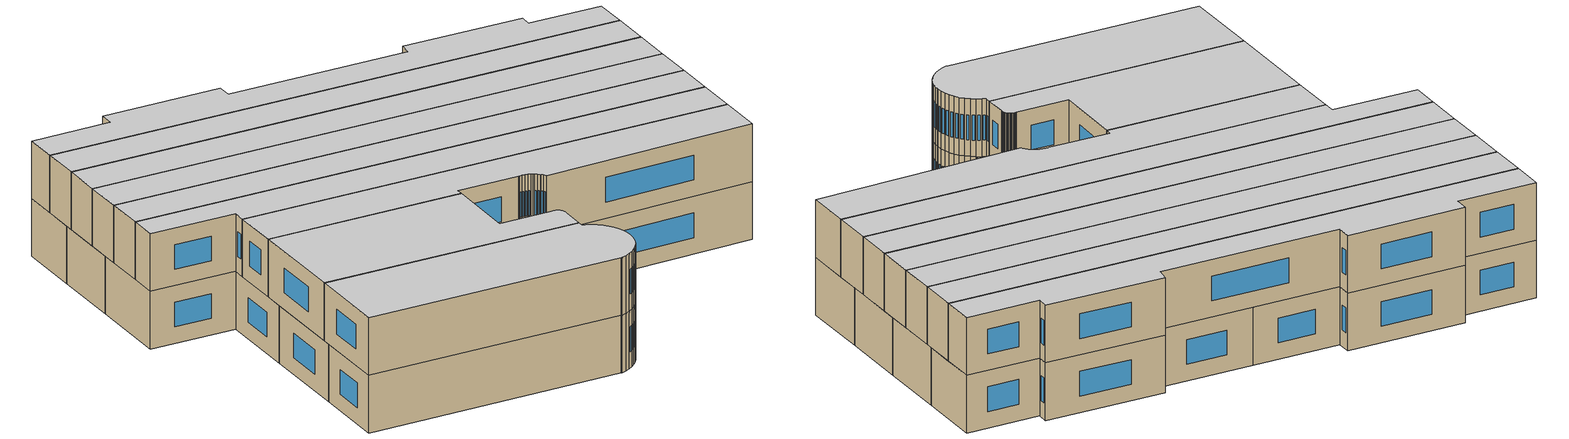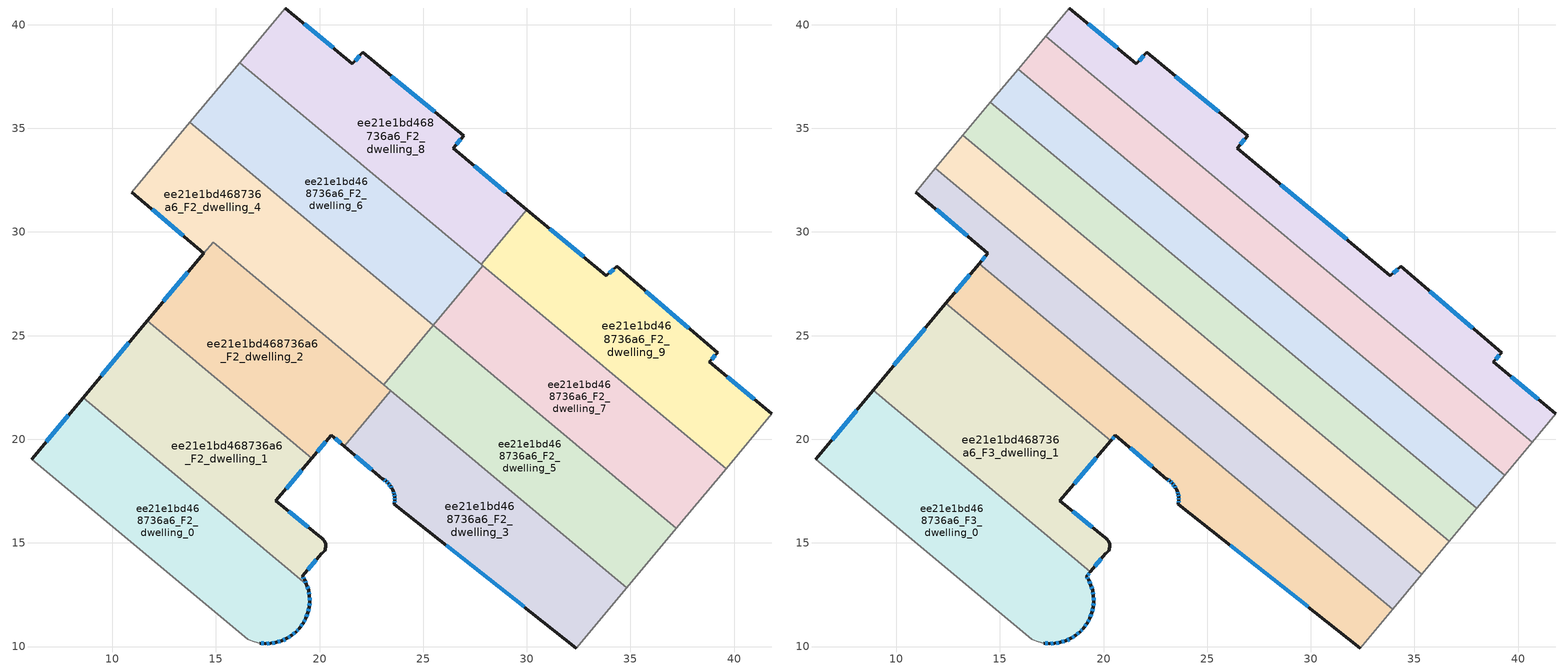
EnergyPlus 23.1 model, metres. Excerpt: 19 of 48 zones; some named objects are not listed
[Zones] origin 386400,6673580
ee21e1bd468736a6_F2_dwelling_0
 floor to ee21e1bd468736a6_F1_dwelling_0 (EU_floor_Construction): 19.37,13.01 19.39,12.97 19.47,12.71 19.51,12.44 19.52,12.16 19.5,11.89 19.44,11.63 19.34,11.37 19.21,11.13 19.05,10.91 19.01,10.86 18.87,10.71 18.66,10.54 18.43,10.39 18.18,10.28 17.92,10.2 17.65,10.16 17.38,10.14 17.11,10.17 16.84,10.23 16.59,10.33 16.54,10.35 6.11,19.04 8.59,22.01 z6
 wall outside (EU_wall_Construction): 17.11,10.17 17.38,10.14 17.65,10.16 17.92,10.2 18.18,10.28 18.43,10.39 18.66,10.54 18.87,10.71 19.01,10.86 19.05,10.91 19.21,11.13 19.34,11.37 19.44,11.63 19.5,11.89 19.52,12.16 19.51,12.44 19.47,12.71 19.39,12.97 19.37,13.01 / 8.59,22.01 6.11,19.04 z6:9
 wall adiabatic (EU_wall_Construction): 6.11,19.04 16.54,10.35 16.59,10.33 16.84,10.23 17.11,10.17 z6:9
 wall to ee21e1bd468736a6_F2_dwelling_1 (EU_wall_Construction): 19.37,13.01 8.59,22.01 z6:9
 window (EU_Window_Construction): 19.45,12.78 19.41,12.89 / 19.5,12.51 19.48,12.63 / 19.52,12.24 19.52,12.36 / 19.5,11.97 19.52,12.09 / 19.45,11.7 19.48,11.82 / 19.37,11.45 19.41,11.55 / 19.25,11.2 19.3,11.3 / 19.1,10.97 19.17,11.07 / 18.91,10.75 18.97,10.82 / 18.72,10.59 18.81,10.66 / 18.49,10.43 18.59,10.5 / 18.25,10.31 18.36,10.36 / 17.99,10.22 18.11,10.26 / 17.73,10.17 17.84,10.19 / 17.46,10.15 17.57,10.15 / 17.18,10.16 17.3,10.15 / 7.88,21.16 6.82,19.88 z6.86:8.14
ee21e1bd468736a6_F2_dwelling_1
 floor to ee21e1bd468736a6_F1_dwelling_1 (EU_floor_Construction): 19.63,19.09 17.89,17.03 20.07,15.24 20.1,15.22 20.15,15.19 20.19,15.15 20.22,15.11 20.25,15.06 20.28,15.01 20.29,14.96 20.3,14.9 20.3,14.88 20.3,14.84 20.3,14.79 20.29,14.73 20.27,14.68 20.24,14.63 20.21,14.58 20.17,14.54 20.13,14.51 20.11,14.5 19.17,13.38 19.28,13.21 19.37,13.01 8.59,22.01 11.69,25.72 z6
 wall outside (EU_wall_Construction): 19.37,13.01 19.28,13.21 19.17,13.38 20.11,14.5 20.13,14.51 20.17,14.54 20.21,14.58 20.24,14.63 20.27,14.68 20.29,14.73 20.3,14.79 20.3,14.84 20.3,14.88 20.3,14.9 20.29,14.96 20.28,15.01 20.25,15.06 20.22,15.11 20.19,15.15 20.15,15.19 20.1,15.22 20.07,15.24 17.89,17.03 19.63,19.09 / 11.69,25.72 8.59,22.01 z6:9
 wall to ee21e1bd468736a6_F2_dwelling_2 (EU_wall_Construction): 19.63,19.09 11.69,25.72 z6:9
 window (EU_Window_Construction): 19.45,15.75 18.51,16.52 / 19.44,13.7 19.84,14.18 / 19.25,13.26 19.2,13.33 / 19.34,13.07 19.3,13.16 / 10.81,24.66 9.48,23.07 / 18.39,17.62 19.14,18.5 z6.86:8.14
ee21e1bd468736a6_F2_dwelling_2
 floor to ee21e1bd468736a6_F1_dwelling_2 (EU_floor_Construction): 23.44,22.35 21.2,19.66 20.57,20.19 19.63,19.09 11.69,25.72 14.86,29.51 z6
 wall outside (EU_wall_Construction): 19.63,19.09 20.57,20.19 21.2,19.66 / 14.42,28.98 11.69,25.72 z6:9
 wall to ee21e1bd468736a6_F2_dwelling_3 (EU_wall_Construction): 21.2,19.66 23.44,22.35 z6:9
 wall to ee21e1bd468736a6_F2_dwelling_4 (EU_wall_Construction): 23.09,22.64 14.86,29.51 14.42,28.98 z6:9
 wall to ee21e1bd468736a6_F2_dwelling_5 (EU_wall_Construction): 23.44,22.35 23.09,22.64 z6:9
 window (EU_Window_Construction): 20.75,20.04 21.02,19.81 / 19.9,19.4 20.3,19.88 / 13.64,28.05 12.47,26.65 z6.86:8.14
ee21e1bd468736a6_F2_dwelling_3
 floor to ee21e1bd468736a6_F1_dwelling_3 (EU_floor_Construction): 34.82,12.84 32.39,9.93 23.61,16.87 23.61,16.91 23.63,17.06 23.62,17.21 23.6,17.35 23.55,17.5 23.53,17.56 23.49,17.63 23.41,17.76 23.32,17.87 23.21,17.97 23.09,18.06 23.06,18.08 21.2,19.66 23.44,22.35 z6
 wall outside (EU_wall_Construction): 21.2,19.66 23.06,18.08 23.09,18.06 23.21,17.97 23.32,17.87 23.41,17.76 23.49,17.63 23.53,17.56 23.55,17.5 23.6,17.35 23.62,17.21 23.63,17.06 23.61,16.91 23.61,16.87 32.39,9.93 z6:9
 wall adiabatic (EU_wall_Construction): 32.39,9.93 34.82,12.84 z6:9
 wall to ee21e1bd468736a6_F2_dwelling_5 (EU_wall_Construction): 34.82,12.84 23.44,22.35 z6:9
 window (EU_Window_Construction): 23.62,17.02 23.62,16.95 / 23.62,17.16 23.63,17.1 / 23.61,17.31 23.62,17.25 / 23.57,17.46 23.59,17.39 / 23.44,17.72 23.47,17.67 / 23.35,17.84 23.39,17.79 / 23.24,17.95 23.29,17.9 / 23.12,18.04 23.18,18 / 21.73,19.21 22.53,18.53 / 26.12,14.88 29.88,11.91 z6.86:8.14
ee21e1bd468736a6_F2_dwelling_4
 floor to ee21e1bd468736a6_F1_dwelling_4 (EU_floor_Construction): 25.48,25.51 23.09,22.64 14.86,29.51 14.42,28.98 10.93,31.93 13.75,35.3 z6
 wall outside (EU_wall_Construction): 10.93,31.93 14.42,28.98 z6:9
 wall to ee21e1bd468736a6_F2_dwelling_6 (EU_wall_Construction): 25.48,25.51 13.75,35.3 z6:9
 wall to ee21e1bd468736a6_F2_dwelling_5 (EU_wall_Construction): 23.09,22.64 25.48,25.51 z6:9
 wall adiabatic (EU_wall_Construction): 13.75,35.3 10.93,31.93 z6:9
 window (EU_Window_Construction): 11.93,31.09 13.42,29.82 z6.86:8.14
ee21e1bd468736a6_F2_dwelling_5
 floor to ee21e1bd468736a6_F1_dwelling_5 (EU_floor_Construction): 37.22,15.71 34.82,12.84 23.09,22.64 25.48,25.51 z6
 wall to ee21e1bd468736a6_F2_dwelling_7 (EU_wall_Construction): 37.22,15.71 25.48,25.51 z6:9
 wall adiabatic (EU_wall_Construction): 34.82,12.84 37.22,15.71 z6:9
ee21e1bd468736a6_F2_dwelling_6
 floor to ee21e1bd468736a6_F1_dwelling_6 (EU_floor_Construction): 27.87,28.37 25.48,25.51 13.75,35.3 16.14,38.17 z6
 wall adiabatic (EU_wall_Construction): 16.14,38.17 13.75,35.3 z6:9
 wall to ee21e1bd468736a6_F2_dwelling_8 (EU_wall_Construction): 27.8,28.43 16.14,38.17 z6:9
 wall to ee21e1bd468736a6_F2_dwelling_7 (EU_wall_Construction): 25.48,25.51 27.87,28.37 z6:9
 wall to ee21e1bd468736a6_F2_dwelling_9 (EU_wall_Construction): 27.87,28.37 27.8,28.43 z6:9
ee21e1bd468736a6_F2_dwelling_7
 floor to ee21e1bd468736a6_F1_dwelling_7 (EU_floor_Construction): 39.61,18.58 37.22,15.71 25.48,25.51 27.87,28.37 z6
 wall adiabatic (EU_wall_Construction): 37.22,15.71 39.61,18.58 z6:9
 wall to ee21e1bd468736a6_F2_dwelling_9 (EU_wall_Construction): 39.61,18.58 27.87,28.37 z6:9
ee21e1bd468736a6_F2_dwelling_8
 floor to ee21e1bd468736a6_F1_dwelling_8 (EU_floor_Construction): 26.95,34.65 26.44,34.05 30.01,31.08 27.8,28.43 16.14,38.17 18.34,40.8 21.58,38.11 22.08,38.67 z6
 wall outside (EU_wall_Construction): 30.01,31.08 26.44,34.05 26.95,34.65 22.08,38.67 21.58,38.11 18.34,40.8 z6:9
 wall to ee21e1bd468736a6_F2_dwelling_9 (EU_wall_Construction): 27.8,28.43 30.01,31.08 z6:9
 wall adiabatic (EU_wall_Construction): 18.34,40.8 16.14,38.17 z6:9
 window (EU_Window_Construction): 26.59,34.22 26.8,34.48 / 28.99,31.93 27.46,33.2 / 20.65,38.88 19.26,40.03 / 21.94,38.51 21.72,38.27 / 25.56,35.8 23.47,37.52 z6.86:8.14
ee21e1bd468736a6_F2_dwelling_9
 floor to ee21e1bd468736a6_F1_dwelling_9 (EU_floor_Construction): 39.21,24.17 38.81,23.74 41.82,21.23 39.61,18.58 27.8,28.43 30.01,31.08 33.84,27.88 34.35,28.34 z6
 wall outside (EU_wall_Construction): 41.82,21.23 38.81,23.74 39.21,24.17 34.35,28.34 33.84,27.88 30.01,31.08 z6:9
 wall adiabatic (EU_wall_Construction): 39.61,18.58 41.82,21.23 z6:9
 window (EU_Window_Construction): 37.82,25.36 35.74,27.15 / 38.92,23.86 39.1,24.05 / 40.96,21.94 39.67,23.02 / 32.74,28.8 31.1,30.16 / 34.2,28.21 33.98,28.01 z6.86:8.14
ee21e1bd468736a6_F3_dwelling_0
 floor to ee21e1bd468736a6_F2_dwelling_0 (EU_floor_Construction): 19.37,13.01 19.39,12.97 19.47,12.71 19.51,12.44 19.52,12.16 19.5,11.89 19.44,11.63 19.34,11.37 19.21,11.13 19.05,10.91 19.01,10.86 18.87,10.71 18.66,10.54 18.43,10.39 18.18,10.28 17.92,10.2 17.65,10.16 17.38,10.14 17.11,10.17 16.84,10.23 16.59,10.33 16.54,10.35 6.11,19.04 8.59,22.01 z9
 floor to ee21e1bd468736a6_F2_dwelling_1 (EU_floor_Construction): 19.37,13.61 19.17,13.38 19.28,13.21 19.37,13.01 8.59,22.01 8.89,22.36 z9
 wall outside (EU_wall_Construction): 17.11,10.17 17.38,10.14 17.65,10.16 17.92,10.2 18.18,10.28 18.43,10.39 18.66,10.54 18.87,10.71 19.01,10.86 19.05,10.91 19.21,11.13 19.34,11.37 19.44,11.63 19.5,11.89 19.52,12.16 19.51,12.44 19.47,12.71 19.39,12.97 19.28,13.21 19.17,13.38 19.37,13.61 / 8.89,22.36 6.11,19.04 z9:12
 wall adiabatic (EU_wall_Construction): 6.11,19.04 16.54,10.35 16.59,10.33 16.84,10.23 17.11,10.17 z9:12
 wall to ee21e1bd468736a6_F3_dwelling_1 (EU_wall_Construction): 19.37,13.61 8.89,22.36 z9:12
 window (EU_Window_Construction): 19.25,13.26 19.2,13.33 / 19.36,13.04 19.31,13.14 / 19.45,12.78 19.41,12.89 / 19.5,12.51 19.48,12.63 / 19.52,12.24 19.52,12.36 / 19.5,11.97 19.52,12.09 / 19.45,11.7 19.48,11.82 / 19.37,11.45 19.41,11.55 / 19.25,11.2 19.3,11.3 / 19.1,10.97 19.17,11.07 / 18.91,10.75 18.97,10.82 / 18.72,10.59 18.81,10.66 / 18.49,10.43 18.59,10.5 / 18.25,10.31 18.36,10.36 / 17.99,10.22 18.11,10.26 / 17.73,10.17 17.84,10.19 / 17.46,10.15 17.57,10.15 / 17.18,10.16 17.3,10.15 / 8.1,21.41 6.9,19.99 / 19.23,13.45 19.31,13.55 z9.86:11.14
 ceiling to ee21e1bd468736a6_F4_dwelling_0 (EU_floor_Construction): 18.87,10.71 19.01,10.86 19.05,10.91 19.21,11.13 19.34,11.37 19.44,11.63 19.5,11.89 19.52,12.16 19.51,12.44 19.47,12.71 19.39,12.97 19.28,13.21 19.17,13.38 19.37,13.61 8.89,22.36 6.11,19.04 16.54,10.35 16.59,10.33 16.84,10.23 17.11,10.17 17.38,10.14 17.65,10.16 17.92,10.2 18.18,10.28 18.43,10.39 18.66,10.54 z12
ee21e1bd468736a6_F3_dwelling_1
 floor to ee21e1bd468736a6_F2_dwelling_1 (EU_floor_Construction): 19.63,19.09 17.89,17.03 20.07,15.24 20.1,15.22 20.15,15.19 20.19,15.15 20.22,15.11 20.25,15.06 20.28,15.01 20.29,14.96 20.3,14.9 20.3,14.88 20.3,14.84 20.3,14.79 20.29,14.73 20.27,14.68 20.24,14.63 20.21,14.58 20.17,14.54 20.13,14.51 20.11,14.5 19.37,13.61 8.89,22.36 11.69,25.72 z9
 floor to ee21e1bd468736a6_F2_dwelling_2 (EU_floor_Construction): 20.35,19.93 19.63,19.09 11.69,25.72 12.4,26.56 z9
 wall outside (EU_wall_Construction): 19.37,13.61 20.11,14.5 20.13,14.51 20.17,14.54 20.21,14.58 20.24,14.63 20.27,14.68 20.29,14.73 20.3,14.79 20.3,14.84 20.3,14.88 20.3,14.9 20.29,14.96 20.28,15.01 20.25,15.06 20.22,15.11 20.19,15.15 20.15,15.19 20.1,15.22 20.07,15.24 17.89,17.03 20.35,19.93 / 12.4,26.56 8.89,22.36 z9:12
 wall to ee21e1bd468736a6_F3_dwelling_2 (EU_wall_Construction): 20.35,19.93 12.4,26.56 z9:12
 window (EU_Window_Construction): 19.45,15.75 18.51,16.52 / 19.58,13.87 19.9,14.25 / 11.39,25.36 9.89,23.56 / 18.59,17.86 19.64,19.1 z9.86:11.14
 ceiling to ee21e1bd468736a6_F4_dwelling_1 (EU_floor_Construction): 20.11,14.5 20.13,14.51 20.17,14.54 20.21,14.58 20.24,14.63 20.27,14.68 20.29,14.73 20.3,14.79 20.3,14.84 20.3,14.88 20.3,14.9 20.29,14.96 20.28,15.01 20.25,15.06 20.22,15.11 20.19,15.15 20.15,15.19 20.1,15.22 20.07,15.24 17.89,17.03 20.35,19.93 12.4,26.56 8.89,22.36 19.37,13.61 z12
ee21e1bd468736a6_F3_dwelling_2
 floor to ee21e1bd468736a6_F2_dwelling_2 (EU_floor_Construction): 22.57,21.31 21.2,19.66 20.57,20.19 20.35,19.93 12.4,26.56 14,28.47 z9
 floor to ee21e1bd468736a6_F2_dwelling_3 (EU_floor_Construction): 33.96,11.81 32.39,9.93 23.61,16.87 23.61,16.91 23.63,17.06 23.62,17.19 23.62,17.21 23.6,17.35 23.55,17.5 23.53,17.56 23.49,17.63 23.41,17.76 23.32,17.87 23.21,17.97 23.09,18.06 23.06,18.08 21.2,19.66 22.57,21.31 z9
 wall outside (EU_wall_Construction): 20.35,19.93 20.57,20.19 23.06,18.08 23.09,18.06 23.21,17.97 23.32,17.87 23.41,17.76 23.49,17.63 23.53,17.56 23.55,17.5 23.6,17.35 23.62,17.21 23.62,17.19 23.63,17.06 23.61,16.91 23.61,16.87 32.39,9.93 / 13.99,28.48 12.4,26.56 z9:12
 wall to ee21e1bd468736a6_F3_dwelling_3 (EU_wall_Construction): 33.96,11.81 13.99,28.48 z9:12
 wall adiabatic (EU_wall_Construction): 32.39,9.93 33.96,11.81 z9:12
 window (EU_Window_Construction): 23.61,17.31 23.62,17.25 / 23.57,17.46 23.59,17.39 / 23.44,17.72 23.47,17.67 / 23.35,17.84 23.39,17.79 / 23.24,17.95 23.29,17.9 / 23.12,18.04 23.18,18 / 21.28,19.59 22.35,18.68 / 20.41,20 20.51,20.12 / 13.54,27.93 12.85,27.11 / 26.12,14.88 29.88,11.91 / 23.62,17.02 23.62,16.95 / 23.63,17.15 23.63,17.1 z9.86:11.14
 ceiling to ee21e1bd468736a6_F4_dwelling_2 (EU_floor_Construction): 32.39,9.93 33.96,11.81 13.99,28.48 12.4,26.56 20.35,19.93 20.57,20.19 23.06,18.08 23.09,18.06 23.21,17.97 23.32,17.87 23.41,17.76 23.49,17.63 23.53,17.56 23.55,17.5 23.6,17.35 23.62,17.21 23.62,17.19 23.63,17.06 23.61,16.91 23.61,16.87 z12
ee21e1bd468736a6_F3_dwelling_3
 floor to ee21e1bd468736a6_F2_dwelling_3 (EU_floor_Construction): 34.82,12.84 33.96,11.81 22.57,21.31 23.44,22.35 z9
 floor to ee21e1bd468736a6_F2_dwelling_2 (EU_floor_Construction): 23.44,22.35 22.57,21.31 14,28.47 14.86,29.51 z9
 floor to ee21e1bd468736a6_F2_dwelling_4 (EU_floor_Construction): 14.86,29.51 14.42,28.98 10.93,31.93 11.88,33.07 23.62,23.28 23.09,22.64 z9
 floor to ee21e1bd468736a6_F2_dwelling_5 (EU_floor_Construction): 35.35,13.48 34.82,12.84 23.09,22.64 23.62,23.28 z9
 wall outside (EU_wall_Construction): 10.93,31.93 14.42,28.98 13.99,28.48 z9:12
 wall to ee21e1bd468736a6_F3_dwelling_4 (EU_wall_Construction): 35.35,13.48 11.88,33.07 z9:12
 wall adiabatic (EU_wall_Construction): 33.96,11.81 35.35,13.48 / 11.88,33.07 10.93,31.93 z9:12
 window (EU_Window_Construction): 14.3,28.84 14.12,28.62 / 11.93,31.09 13.42,29.82 z9.86:11.14
 ceiling to ee21e1bd468736a6_F4_dwelling_3 (EU_floor_Construction): 33.96,11.81 35.35,13.48 11.88,33.07 10.93,31.93 14.42,28.98 13.99,28.48 z12
ee21e1bd468736a6_F3_dwelling_4
 floor to ee21e1bd468736a6_F2_dwelling_4 (EU_floor_Construction): 24.95,24.87 23.62,23.28 11.88,33.07 13.21,34.66 z9
 floor to ee21e1bd468736a6_F2_dwelling_5 (EU_floor_Construction): 36.68,15.07 35.35,13.48 23.62,23.28 24.95,24.87 z9
 wall adiabatic (EU_wall_Construction): 13.21,34.66 11.88,33.07 / 35.35,13.48 36.68,15.07 z9:12
 wall to ee21e1bd468736a6_F3_dwelling_5 (EU_wall_Construction): 36.68,15.07 13.21,34.66 z9:12
 ceiling to ee21e1bd468736a6_F4_dwelling_4 (EU_floor_Construction): 35.35,13.48 36.68,15.07 13.21,34.66 11.88,33.07 z12
ee21e1bd468736a6_F3_dwelling_5
 floor to ee21e1bd468736a6_F2_dwelling_5 (EU_floor_Construction): 37.21,15.71 36.68,15.07 24.95,24.87 25.48,25.51 z9
 floor to ee21e1bd468736a6_F2_dwelling_4 (EU_floor_Construction): 25.48,25.51 24.95,24.87 13.21,34.66 13.75,35.3 z9
 floor to ee21e1bd468736a6_F2_dwelling_6 (EU_floor_Construction): 26.28,26.46 25.48,25.51 13.75,35.3 14.54,36.26 z9
 floor to ee21e1bd468736a6_F2_dwelling_7 (EU_floor_Construction): 38.01,16.67 37.21,15.71 25.48,25.51 26.28,26.46 z9
 wall adiabatic (EU_wall_Construction): 14.54,36.26 13.21,34.66 / 36.68,15.07 38.01,16.67 z9:12
 wall to ee21e1bd468736a6_F3_dwelling_6 (EU_wall_Construction): 38.01,16.67 14.54,36.26 z9:12
 ceiling to ee21e1bd468736a6_F4_dwelling_5 (EU_floor_Construction): 36.68,15.07 38.01,16.67 14.54,36.26 13.21,34.66 z12
ee21e1bd468736a6_F3_dwelling_6
 floor to ee21e1bd468736a6_F2_dwelling_6 (EU_floor_Construction): 27.61,28.06 26.28,26.46 14.54,36.26 15.87,37.85 z9
 floor to ee21e1bd468736a6_F2_dwelling_7 (EU_floor_Construction): 39.34,18.26 38.01,16.67 26.28,26.46 27.61,28.06 z9
 wall adiabatic (EU_wall_Construction): 15.87,37.85 14.54,36.26 / 38.01,16.67 39.34,18.26 z9:12
 wall to ee21e1bd468736a6_F3_dwelling_7 (EU_wall_Construction): 39.34,18.26 15.87,37.85 z9:12
 ceiling to ee21e1bd468736a6_F4_dwelling_6 (EU_floor_Construction): 38.01,16.67 39.34,18.26 15.87,37.85 14.54,36.26 z12
ee21e1bd468736a6_F3_dwelling_7
 floor to ee21e1bd468736a6_F2_dwelling_8 (EU_floor_Construction): 28.86,29.71 27.8,28.43 16.14,38.17 17.2,39.44 z9
 floor to ee21e1bd468736a6_F2_dwelling_9 (EU_floor_Construction): 40.67,19.85 39.61,18.58 27.8,28.43 28.86,29.71 z9
 floor to ee21e1bd468736a6_F2_dwelling_6 (EU_floor_Construction): 27.87,28.37 27.61,28.06 15.87,37.85 16.14,38.17 z9
 floor to ee21e1bd468736a6_F2_dwelling_7 (EU_floor_Construction): 39.61,18.58 39.34,18.26 27.61,28.06 27.87,28.37 z9
 wall adiabatic (EU_wall_Construction): 17.2,39.44 15.87,37.85 / 39.34,18.26 40.67,19.85 z9:12
 wall to ee21e1bd468736a6_F3_dwelling_8 (EU_wall_Construction): 40.67,19.85 17.2,39.44 z9:12
 ceiling to ee21e1bd468736a6_F4_dwelling_7 (EU_floor_Construction): 39.34,18.26 40.67,19.85 17.2,39.44 15.87,37.85 z12
ee21e1bd468736a6_F3_dwelling_8
 floor to ee21e1bd468736a6_F2_dwelling_8 (EU_floor_Construction): 26.95,34.65 26.44,34.05 30.01,31.08 28.86,29.71 17.2,39.44 18.34,40.8 21.58,38.11 22.08,38.67 z9
 floor to ee21e1bd468736a6_F2_dwelling_9 (EU_floor_Construction): 39.21,24.17 38.81,23.74 41.82,21.23 40.67,19.85 28.86,29.71 30.01,31.08 33.84,27.88 34.35,28.34 z9
 wall outside (EU_wall_Construction): 41.82,21.23 38.81,23.74 39.21,24.17 34.35,28.34 33.84,27.88 26.44,34.05 26.95,34.65 22.08,38.67 21.58,38.11 18.34,40.8 z9:12
 wall adiabatic (EU_wall_Construction): 40.67,19.85 41.82,21.23 / 18.34,40.8 17.2,39.44 z9:12
 window (EU_Window_Construction): 25.56,35.8 23.47,37.52 / 26.59,34.22 26.8,34.48 / 31.73,29.64 28.56,32.29 / 34.2,28.21 33.98,28.01 / 37.82,25.36 35.74,27.15 / 38.92,23.86 39.1,24.05 / 40.96,21.94 39.67,23.02 / 20.65,38.88 19.26,40.03 / 21.94,38.51 21.72,38.27 z9.86:11.14
 ceiling to ee21e1bd468736a6_F4_dwelling_8 (EU_floor_Construction): 40.67,19.85 41.82,21.23 38.81,23.74 39.21,24.17 34.35,28.34 33.84,27.88 26.44,34.05 26.95,34.65 22.08,38.67 21.58,38.11 18.34,40.8 17.2,39.44 z12
[Building]
EU S2 Campaign: North Axis=0; Terrain=City; Solar Distribution=FullExterior
[Site:Location]
Helsinki-Vantaa.AP: Latitude=60.317; Longitude=24.963; Time Zone=2; Elevation=54.6
[SizingPeriod:WeatherFileDays]
AnnualSizingPeriod: Begin Month=1; Begin Day of Month=1; End Month=12; End Day of Month=31; Day of Week for Start Day=Monday; Use Weather File Daylight Saving Period=No; Use Weather File Rain and Snow Indicators=No
[MATERIAL]
EU_InternalMass_Material: Roughness=MediumRough; Thickness=0.1; Conductivity=1; Density=1800; Specific Heat=900; Thermal Absorptance=0.9; Solar Absorptance=0.7; Visible Absorptance=0.7
[MATERIAL:NOMASS] Roughness=MediumRough; Thermal Absorptance=0.9; Solar Absorptance=0.7; Visible Absorptance=0.7
Name | Thermal Resistance
EU_wall_NoMass | 1.10183
EU_floor_NoMass | 1.70606
[WINDOWMATERIAL:SIMPLEGLAZINGSYSTEM]
EU_Window_SimpleGlazing: UFactor=3.11035; Solar Heat Gain Coefficient=0.8; Visible Transmittance=0.8
[CONSTRUCTION]
EU_wall_Construction: EU_wall_NoMass
EU_floor_Construction: EU_floor_NoMass
EU_Window_Construction: EU_Window_SimpleGlazing
EU_InternalMass_Construction: EU_InternalMass_Material
[ZONE] Type=1; Multiplier=1; Ceiling Height=autocalculate; Floor Area=autocalculate; Part of Total Floor Area=Yes
Name | Volume
ee21e1bd468736a6_F2_dwelling_0 | 171.277
ee21e1bd468736a6_F3_dwelling_0 | 190.305
ee21e1bd468736a6_F2_dwelling_1 | 171.313
ee21e1bd468736a6_F3_dwelling_1 | 186.513
ee21e1bd468736a6_F2_dwelling_2 | 162.03
ee21e1bd468736a6_F3_dwelling_2 | 194.169
ee21e1bd468736a6_F2_dwelling_3; ee21e1bd468736a6_F2_dwelling_9 | 171.308
ee21e1bd468736a6_F3_dwelling_3 | 190.29
ee21e1bd468736a6_F2_dwelling_4 | 180.478
ee21e1bd468736a6_F3_dwelling_4 | 190.299
ee21e1bd468736a6_F2_dwelling_5 | 171.259
ee21e1bd468736a6_F3_dwelling_5 | 190.325
ee21e1bd468736a6_F2_dwelling_6 | 171.283
ee21e1bd468736a6_F3_dwelling_6 | 190.365
ee21e1bd468736a6_F2_dwelling_7 | 171.287
ee21e1bd468736a6_F3_dwelling_7 | 190.266
ee21e1bd468736a6_F2_dwelling_8 | 171.296
ee21e1bd468736a6_F3_dwelling_8 | 190.332
[INTERNALMASS] Construction=EU_InternalMass_Construction
Name | Zone or ZoneList | Surface Area
ee21e1bd468736a6_F2_dwelling_0_EU_InternalMass | ee21e1bd468736a6_F2_dwelling_0 | 57.0917
ee21e1bd468736a6_F2_dwelling_1_EU_InternalMass | ee21e1bd468736a6_F2_dwelling_1 | 57.1037
ee21e1bd468736a6_F2_dwelling_2_EU_InternalMass | ee21e1bd468736a6_F2_dwelling_2 | 54.0206
ee21e1bd468736a6_F2_dwelling_3_EU_InternalMass | ee21e1bd468736a6_F2_dwelling_3 | 57.1036
ee21e1bd468736a6_F2_dwelling_4_EU_InternalMass | ee21e1bd468736a6_F2_dwelling_4 | 60.1596
ee21e1bd468736a6_F2_dwelling_5_EU_InternalMass | ee21e1bd468736a6_F2_dwelling_5 | 57.086
ee21e1bd468736a6_F2_dwelling_6_EU_InternalMass | ee21e1bd468736a6_F2_dwelling_6 | 57.0935
ee21e1bd468736a6_F2_dwelling_7_EU_InternalMass | ee21e1bd468736a6_F2_dwelling_7 | 57.0953
ee21e1bd468736a6_F2_dwelling_8_EU_InternalMass | ee21e1bd468736a6_F2_dwelling_8 | 57.0989
ee21e1bd468736a6_F2_dwelling_9_EU_InternalMass | ee21e1bd468736a6_F2_dwelling_9 | 57.1032
ee21e1bd468736a6_F3_dwelling_0_EU_InternalMass | ee21e1bd468736a6_F3_dwelling_0 | 63.4346
ee21e1bd468736a6_F3_dwelling_1_EU_InternalMass | ee21e1bd468736a6_F3_dwelling_1 | 62.1705
ee21e1bd468736a6_F3_dwelling_2_EU_InternalMass | ee21e1bd468736a6_F3_dwelling_2 | 64.7263
ee21e1bd468736a6_F3_dwelling_3_EU_InternalMass | ee21e1bd468736a6_F3_dwelling_3 | 63.4303
ee21e1bd468736a6_F3_dwelling_4_EU_InternalMass | ee21e1bd468736a6_F3_dwelling_4 | 63.4331
ee21e1bd468736a6_F3_dwelling_5_EU_InternalMass | ee21e1bd468736a6_F3_dwelling_5 | 63.4421
ee21e1bd468736a6_F3_dwelling_6_EU_InternalMass | ee21e1bd468736a6_F3_dwelling_6 | 63.4545
ee21e1bd468736a6_F3_dwelling_7_EU_InternalMass | ee21e1bd468736a6_F3_dwelling_7 | 63.4221
ee21e1bd468736a6_F3_dwelling_8_EU_InternalMass | ee21e1bd468736a6_F3_dwelling_8 | 63.4444
[OTHEREQUIPMENT] Fuel Type=Electricity; Design Level Calculation Method=Watts/Area; Power per Zone Floor Area=1; Fraction Latent=0; Fraction Radiant=0; Fraction Lost=0; Carbon Dioxide Generation Rate=0; EndUse Subcategory=EU_Step8_InternalGains
Name | Zone or ZoneList or Space or SpaceList | Schedule
EU_Step8_InternalGain_ee21e1bd468736a6_F2_dwelling_0_f000 | ee21e1bd468736a6_F2_dwelling_0 | EU_Step8_GainSchedule_ee21e1bd468736a6_F2_dwelling_0_f000
EU_Step8_InternalGain_ee21e1bd468736a6_F2_dwelling_1_f000 | ee21e1bd468736a6_F2_dwelling_1 | EU_Step8_GainSchedule_ee21e1bd468736a6_F2_dwelling_1_f000
EU_Step8_InternalGain_ee21e1bd468736a6_F2_dwelling_2_f000 | ee21e1bd468736a6_F2_dwelling_2 | EU_Step8_GainSchedule_ee21e1bd468736a6_F2_dwelling_2_f000
EU_Step8_InternalGain_ee21e1bd468736a6_F2_dwelling_3_f000 | ee21e1bd468736a6_F2_dwelling_3 | EU_Step8_GainSchedule_ee21e1bd468736a6_F2_dwelling_3_f000
EU_Step8_InternalGain_ee21e1bd468736a6_F2_dwelling_4_f000 | ee21e1bd468736a6_F2_dwelling_4 | EU_Step8_GainSchedule_ee21e1bd468736a6_F2_dwelling_4_f000
EU_Step8_InternalGain_ee21e1bd468736a6_F2_dwelling_5_f000 | ee21e1bd468736a6_F2_dwelling_5 | EU_Step8_GainSchedule_ee21e1bd468736a6_F2_dwelling_5_f000
EU_Step8_InternalGain_ee21e1bd468736a6_F2_dwelling_6_f000 | ee21e1bd468736a6_F2_dwelling_6 | EU_Step8_GainSchedule_ee21e1bd468736a6_F2_dwelling_6_f000
EU_Step8_InternalGain_ee21e1bd468736a6_F2_dwelling_7_f000 | ee21e1bd468736a6_F2_dwelling_7 | EU_Step8_GainSchedule_ee21e1bd468736a6_F2_dwelling_7_f000
EU_Step8_InternalGain_ee21e1bd468736a6_F2_dwelling_8_f000 | ee21e1bd468736a6_F2_dwelling_8 | EU_Step8_GainSchedule_ee21e1bd468736a6_F2_dwelling_8_f000
EU_Step8_InternalGain_ee21e1bd468736a6_F2_dwelling_9_f000 | ee21e1bd468736a6_F2_dwelling_9 | EU_Step8_GainSchedule_ee21e1bd468736a6_F2_dwelling_9_f000
EU_Step8_InternalGain_ee21e1bd468736a6_F3_dwelling_0_f000 | ee21e1bd468736a6_F3_dwelling_0 | EU_Step8_GainSchedule_ee21e1bd468736a6_F3_dwelling_0_f000
EU_Step8_InternalGain_ee21e1bd468736a6_F3_dwelling_1_f000 | ee21e1bd468736a6_F3_dwelling_1 | EU_Step8_GainSchedule_ee21e1bd468736a6_F3_dwelling_1_f000
EU_Step8_InternalGain_ee21e1bd468736a6_F3_dwelling_2_f000 | ee21e1bd468736a6_F3_dwelling_2 | EU_Step8_GainSchedule_ee21e1bd468736a6_F3_dwelling_2_f000
EU_Step8_InternalGain_ee21e1bd468736a6_F3_dwelling_3_f000 | ee21e1bd468736a6_F3_dwelling_3 | EU_Step8_GainSchedule_ee21e1bd468736a6_F3_dwelling_3_f000
EU_Step8_InternalGain_ee21e1bd468736a6_F3_dwelling_4_f000 | ee21e1bd468736a6_F3_dwelling_4 | EU_Step8_GainSchedule_ee21e1bd468736a6_F3_dwelling_4_f000
EU_Step8_InternalGain_ee21e1bd468736a6_F3_dwelling_5_f000 | ee21e1bd468736a6_F3_dwelling_5 | EU_Step8_GainSchedule_ee21e1bd468736a6_F3_dwelling_5_f000
EU_Step8_InternalGain_ee21e1bd468736a6_F3_dwelling_6_f000 | ee21e1bd468736a6_F3_dwelling_6 | EU_Step8_GainSchedule_ee21e1bd468736a6_F3_dwelling_6_f000
EU_Step8_InternalGain_ee21e1bd468736a6_F3_dwelling_7_f000 | ee21e1bd468736a6_F3_dwelling_7 | EU_Step8_GainSchedule_ee21e1bd468736a6_F3_dwelling_7_f000
EU_Step8_InternalGain_ee21e1bd468736a6_F3_dwelling_8_f000 | ee21e1bd468736a6_F3_dwelling_8 | EU_Step8_GainSchedule_ee21e1bd468736a6_F3_dwelling_8_f000
[ZONEVENTILATION:DESIGNFLOWRATE] Schedule=EU_AlwaysOn; Design Flow Rate Calculation Method=AirChanges/Hour; Air Changes per Hour=0.756316; Ventilation Type=Natural; Fan Pressure Rise=0; Fan Total Efficiency=1; Constant Term Coefficient=1; Temperature Term Coefficient=0; Velocity Term Coefficient=0; Velocity Squared Term Coefficient=0; Minimum Indoor Temperature=-100; Maximum Indoor Temperature=100; Delta Temperature=-100; Minimum Outdoor Temperature=-100; Maximum Outdoor Temperature=100; Maximum Wind Speed=40
Name | Zone or ZoneList or Space or SpaceList
EU_ConstantAir_ee21e1bd468736a6_F2_dwelling_0 | ee21e1bd468736a6_F2_dwelling_0
EU_ConstantAir_ee21e1bd468736a6_F2_dwelling_1 | ee21e1bd468736a6_F2_dwelling_1
EU_ConstantAir_ee21e1bd468736a6_F2_dwelling_2 | ee21e1bd468736a6_F2_dwelling_2
EU_ConstantAir_ee21e1bd468736a6_F2_dwelling_3 | ee21e1bd468736a6_F2_dwelling_3
EU_ConstantAir_ee21e1bd468736a6_F2_dwelling_4 | ee21e1bd468736a6_F2_dwelling_4
EU_ConstantAir_ee21e1bd468736a6_F2_dwelling_5 | ee21e1bd468736a6_F2_dwelling_5
EU_ConstantAir_ee21e1bd468736a6_F2_dwelling_6 | ee21e1bd468736a6_F2_dwelling_6
EU_ConstantAir_ee21e1bd468736a6_F2_dwelling_7 | ee21e1bd468736a6_F2_dwelling_7
EU_ConstantAir_ee21e1bd468736a6_F2_dwelling_8 | ee21e1bd468736a6_F2_dwelling_8
EU_ConstantAir_ee21e1bd468736a6_F2_dwelling_9 | ee21e1bd468736a6_F2_dwelling_9
EU_ConstantAir_ee21e1bd468736a6_F3_dwelling_0 | ee21e1bd468736a6_F3_dwelling_0
EU_ConstantAir_ee21e1bd468736a6_F3_dwelling_1 | ee21e1bd468736a6_F3_dwelling_1
EU_ConstantAir_ee21e1bd468736a6_F3_dwelling_2 | ee21e1bd468736a6_F3_dwelling_2
EU_ConstantAir_ee21e1bd468736a6_F3_dwelling_3 | ee21e1bd468736a6_F3_dwelling_3
EU_ConstantAir_ee21e1bd468736a6_F3_dwelling_4 | ee21e1bd468736a6_F3_dwelling_4
EU_ConstantAir_ee21e1bd468736a6_F3_dwelling_5 | ee21e1bd468736a6_F3_dwelling_5
EU_ConstantAir_ee21e1bd468736a6_F3_dwelling_6 | ee21e1bd468736a6_F3_dwelling_6
EU_ConstantAir_ee21e1bd468736a6_F3_dwelling_7 | ee21e1bd468736a6_F3_dwelling_7
EU_ConstantAir_ee21e1bd468736a6_F3_dwelling_8 | ee21e1bd468736a6_F3_dwelling_8
[HVACTEMPLATE:ZONE:IDEALLOADSAIRSYSTEM] System Availability Schedule=EU_AlwaysOn; Maximum Heating Supply Air Temperature=50; Minimum Cooling Supply Air Temperature=13; Maximum Heating Supply Air Humidity Ratio=0.0156; Minimum Cooling Supply Air Humidity Ratio=0.0077; Heating Limit=NoLimit; Cooling Limit=NoLimit; Heating Availability Schedule=EU_AlwaysOn; Cooling Availability Schedule=EU_CoolingOff; Dehumidification Control Type=ConstantSensibleHeatRatio; Cooling Sensible Heat Ratio=0.7; Dehumidification Setpoint=60; Humidification Control Type=None; Humidification Setpoint=30; Outdoor Air Method=None; Outdoor Air Flow Rate per Person=0.00944; Outdoor Air Flow Rate per Zone Floor Area=0; Outdoor Air Flow Rate per Zone=0; Demand Controlled Ventilation Type=None; Outdoor Air Economizer Type=NoEconomizer; Heat Recovery Type=None; Sensible Heat Recovery Effectiveness=0.7; Latent Heat Recovery Effectiveness=0.65
Name | Template Thermostat
ee21e1bd468736a6_F2_dwelling_0 | EU_HeatOnly_ee21e1bd468736a6_F2_dwelling_0
ee21e1bd468736a6_F2_dwelling_1 | EU_HeatOnly_ee21e1bd468736a6_F2_dwelling_1
ee21e1bd468736a6_F2_dwelling_2 | EU_HeatOnly_ee21e1bd468736a6_F2_dwelling_2
ee21e1bd468736a6_F2_dwelling_3 | EU_HeatOnly_ee21e1bd468736a6_F2_dwelling_3
ee21e1bd468736a6_F2_dwelling_4 | EU_HeatOnly_ee21e1bd468736a6_F2_dwelling_4
ee21e1bd468736a6_F2_dwelling_5 | EU_HeatOnly_ee21e1bd468736a6_F2_dwelling_5
ee21e1bd468736a6_F2_dwelling_6 | EU_HeatOnly_ee21e1bd468736a6_F2_dwelling_6
ee21e1bd468736a6_F2_dwelling_7 | EU_HeatOnly_ee21e1bd468736a6_F2_dwelling_7
ee21e1bd468736a6_F2_dwelling_8 | EU_HeatOnly_ee21e1bd468736a6_F2_dwelling_8
ee21e1bd468736a6_F2_dwelling_9 | EU_HeatOnly_ee21e1bd468736a6_F2_dwelling_9
ee21e1bd468736a6_F3_dwelling_0 | EU_HeatOnly_ee21e1bd468736a6_F3_dwelling_0
ee21e1bd468736a6_F3_dwelling_1 | EU_HeatOnly_ee21e1bd468736a6_F3_dwelling_1
ee21e1bd468736a6_F3_dwelling_2 | EU_HeatOnly_ee21e1bd468736a6_F3_dwelling_2
ee21e1bd468736a6_F3_dwelling_3 | EU_HeatOnly_ee21e1bd468736a6_F3_dwelling_3
ee21e1bd468736a6_F3_dwelling_4 | EU_HeatOnly_ee21e1bd468736a6_F3_dwelling_4
ee21e1bd468736a6_F3_dwelling_5 | EU_HeatOnly_ee21e1bd468736a6_F3_dwelling_5
ee21e1bd468736a6_F3_dwelling_6 | EU_HeatOnly_ee21e1bd468736a6_F3_dwelling_6
ee21e1bd468736a6_F3_dwelling_7 | EU_HeatOnly_ee21e1bd468736a6_F3_dwelling_7
ee21e1bd468736a6_F3_dwelling_8 | EU_HeatOnly_ee21e1bd468736a6_F3_dwelling_8
[SIZING:ZONE] Zone Cooling Design Supply Air Temperature Input Method=SupplyAirTemperature; Zone Cooling Design Supply Air Temperature=13; Zone Heating Design Supply Air Temperature Input Method=SupplyAirTemperature; Zone Heating Design Supply Air Temperature=50; Zone Cooling Design Supply Air Humidity Ratio=0.008; Zone Heating Design Supply Air Humidity Ratio=0.008; Cooling Design Air Flow Method=DesignDay; Cooling Design Air Flow Rate=0; Cooling Minimum Air Flow per Zone Floor Area=0.000762; Cooling Minimum Air Flow=0; Cooling Minimum Air Flow Fraction=0.2; Heating Design Air Flow Method=DesignDay; Heating Design Air Flow Rate=0; Heating Maximum Air Flow per Zone Floor Area=0.002032; Heating Maximum Air Flow=0.141576; Heating Maximum Air Flow Fraction=0.3; Account for Dedicated Outdoor Air System=No; Dedicated Outdoor Air System Control Strategy=NeutralSupplyAir; Dedicated Outdoor Air Low Setpoint Temperature for Design=autosize; Dedicated Outdoor Air High Setpoint Temperature for Design=autosize; Zone Load Sizing Method=Sensible Load Only No Latent Load; Zone Latent Cooling Design Supply Air Humidity Ratio Input Method=HumidityRatioDifference; Zone Cooling Design Supply Air Humidity Ratio Difference=0.005; Zone Latent Heating Design Supply Air Humidity Ratio Input Method=HumidityRatioDifference; Zone Humidification Design Supply Air Humidity Ratio Difference=0.005
ee21e1bd468736a6_F2_dwelling_0; ee21e1bd468736a6_F2_dwelling_1; ee21e1bd468736a6_F2_dwelling_2; ee21e1bd468736a6_F2_dwelling_3; ee21e1bd468736a6_F2_dwelling_4; ee21e1bd468736a6_F2_dwelling_5; ee21e1bd468736a6_F2_dwelling_6; ee21e1bd468736a6_F2_dwelling_7; ee21e1bd468736a6_F2_dwelling_8; ee21e1bd468736a6_F2_dwelling_9; ee21e1bd468736a6_F3_dwelling_0; ee21e1bd468736a6_F3_dwelling_1; ee21e1bd468736a6_F3_dwelling_2; ee21e1bd468736a6_F3_dwelling_3; ee21e1bd468736a6_F3_dwelling_4; ee21e1bd468736a6_F3_dwelling_5; ee21e1bd468736a6_F3_dwelling_6; ee21e1bd468736a6_F3_dwelling_7; ee21e1bd468736a6_F3_dwelling_8
[SCHEDULE:CONSTANT]
Name | Hourly Value
EU_AlwaysOn | 1
EU_CoolingOff | 0
[SCHEDULE:FILE] Column Number=1; Rows to Skip at Top=0; Number of Hours of Data=8760; Column Separator=Comma; Interpolate to Timestep=No; Minutes per Item=60; Adjust Schedule for Daylight Savings=Yes
Name | File
EU_Step8_GainSchedule_ee21e1bd468736a6_F2_dwelling_0_f000 | ../../schedules/ee21e1bd468736a6/ee21e1bd468736a6_F2_dwelling_0_f000_gain.csv
EU_Step8_GainSchedule_ee21e1bd468736a6_F2_dwelling_1_f000 | ../../schedules/ee21e1bd468736a6/ee21e1bd468736a6_F2_dwelling_1_f000_gain.csv
EU_Step8_GainSchedule_ee21e1bd468736a6_F2_dwelling_2_f000 | ../../schedules/ee21e1bd468736a6/ee21e1bd468736a6_F2_dwelling_2_f000_gain.csv
EU_Step8_GainSchedule_ee21e1bd468736a6_F2_dwelling_3_f000 | ../../schedules/ee21e1bd468736a6/ee21e1bd468736a6_F2_dwelling_3_f000_gain.csv
EU_Step8_GainSchedule_ee21e1bd468736a6_F2_dwelling_4_f000 | ../../schedules/ee21e1bd468736a6/ee21e1bd468736a6_F2_dwelling_4_f000_gain.csv
EU_Step8_GainSchedule_ee21e1bd468736a6_F2_dwelling_5_f000 | ../../schedules/ee21e1bd468736a6/ee21e1bd468736a6_F2_dwelling_5_f000_gain.csv
EU_Step8_GainSchedule_ee21e1bd468736a6_F2_dwelling_6_f000 | ../../schedules/ee21e1bd468736a6/ee21e1bd468736a6_F2_dwelling_6_f000_gain.csv
EU_Step8_GainSchedule_ee21e1bd468736a6_F2_dwelling_7_f000 | ../../schedules/ee21e1bd468736a6/ee21e1bd468736a6_F2_dwelling_7_f000_gain.csv
EU_Step8_GainSchedule_ee21e1bd468736a6_F2_dwelling_8_f000 | ../../schedules/ee21e1bd468736a6/ee21e1bd468736a6_F2_dwelling_8_f000_gain.csv
EU_Step8_GainSchedule_ee21e1bd468736a6_F2_dwelling_9_f000 | ../../schedules/ee21e1bd468736a6/ee21e1bd468736a6_F2_dwelling_9_f000_gain.csv
EU_Step8_GainSchedule_ee21e1bd468736a6_F3_dwelling_0_f000 | ../../schedules/ee21e1bd468736a6/ee21e1bd468736a6_F3_dwelling_0_f000_gain.csv
EU_Step8_GainSchedule_ee21e1bd468736a6_F3_dwelling_1_f000 | ../../schedules/ee21e1bd468736a6/ee21e1bd468736a6_F3_dwelling_1_f000_gain.csv
EU_Step8_GainSchedule_ee21e1bd468736a6_F3_dwelling_2_f000 | ../../schedules/ee21e1bd468736a6/ee21e1bd468736a6_F3_dwelling_2_f000_gain.csv
EU_Step8_GainSchedule_ee21e1bd468736a6_F3_dwelling_3_f000 | ../../schedules/ee21e1bd468736a6/ee21e1bd468736a6_F3_dwelling_3_f000_gain.csv
EU_Step8_GainSchedule_ee21e1bd468736a6_F3_dwelling_4_f000 | ../../schedules/ee21e1bd468736a6/ee21e1bd468736a6_F3_dwelling_4_f000_gain.csv
EU_Step8_GainSchedule_ee21e1bd468736a6_F3_dwelling_5_f000 | ../../schedules/ee21e1bd468736a6/ee21e1bd468736a6_F3_dwelling_5_f000_gain.csv
EU_Step8_GainSchedule_ee21e1bd468736a6_F3_dwelling_6_f000 | ../../schedules/ee21e1bd468736a6/ee21e1bd468736a6_F3_dwelling_6_f000_gain.csv
EU_Step8_GainSchedule_ee21e1bd468736a6_F3_dwelling_7_f000 | ../../schedules/ee21e1bd468736a6/ee21e1bd468736a6_F3_dwelling_7_f000_gain.csv
EU_Step8_GainSchedule_ee21e1bd468736a6_F3_dwelling_8_f000 | ../../schedules/ee21e1bd468736a6/ee21e1bd468736a6_F3_dwelling_8_f000_gain.csv
